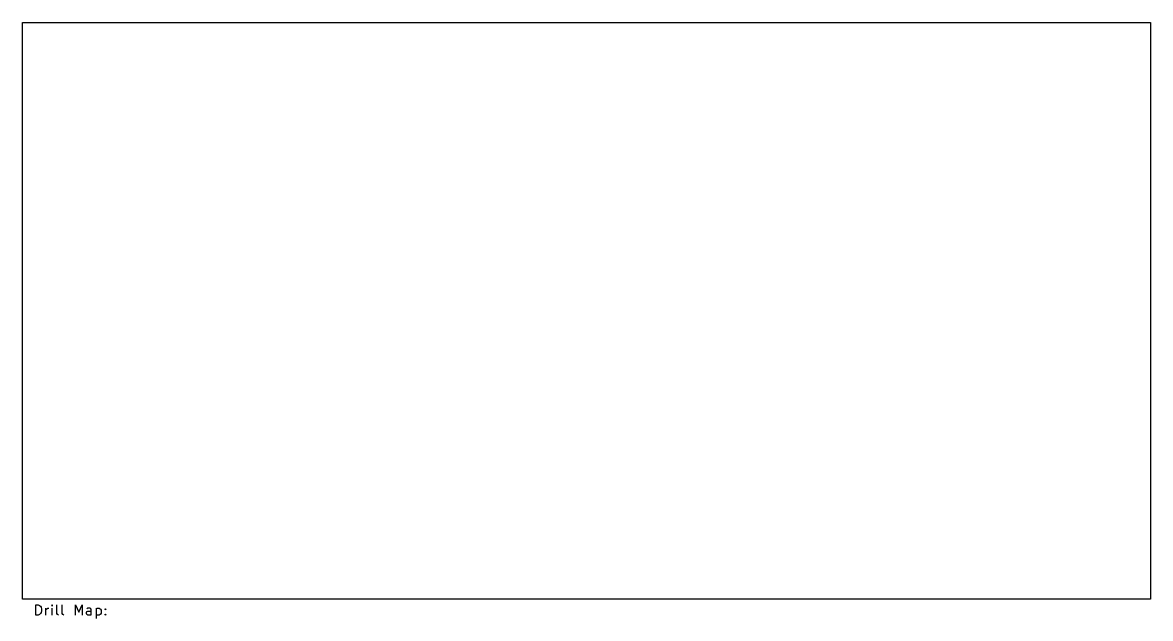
# Model space of a CAD drawing. Extents: x 37 to 259, y -154 to -37.
import ezdxf

# ---------------------------------------------------------------- set-up
doc = ezdxf.new("R2010")
doc.units = 0
doc.layers.add('BLACK', color=7, linetype='CONTINUOUS')

msp = doc.modelspace()

# ---------------------------------------------------------------- linework, layer by layer
at = {"layer": 'BLACK', "linetype": 'CONTINUOUS'}
for p, q in [((37.4, -37), (259.4, -37)), ((37.4, -150.39), (37.4, -37)), ((259.4, -37), (259.4, -150.39)), ((259.4, -150.39), (37.4, -150.39)), ((39.982768, -153.529838), (39.982768, -151.529838)), ((39.982768, -151.529838), (40.458958, -151.529838)), ((40.458958, -151.529838), (40.744673, -151.625076)), ((40.744673, -151.625076), (40.935149, -151.815552)), ((40.935149, -151.815552), (41.030387, -152.006028)), ((41.030387, -153.053647), (40.935149, -153.244123)), ((41.030387, -152.006028), (41.125625, -152.38698)), ((41.125625, -152.672695), (41.030387, -153.053647)), ((41.125625, -152.38698), (41.125625, -152.672695)), ((41.982768, -153.529838), (41.982768, -152.196504)), ((41.982768, -152.577457), (42.078006, -152.38698)), ((42.078006, -152.38698), (42.173244, -152.291742)), ((42.173244, -152.291742), (42.36372, -152.196504)), ((42.36372, -152.196504), (42.554197, -152.196504)), ((43.220863, -151.529838), (43.125625, -151.625076)), ((43.125625, -151.625076), (43.220863, -151.720314)), ((43.316101, -151.625076), (43.220863, -151.529838)), ((43.220863, -151.529838), (43.220863, -151.720314)), ((43.220863, -151.720314), (43.316101, -151.625076)), ((43.220863, -153.529838), (43.220863, -152.196504)), ((44.173244, -153.244123), (44.173244, -151.529838)), ((45.220863, -153.244123), (45.220863, -151.529838)), ((47.792292, -153.529838), (47.792292, -151.529838)), ((47.792292, -151.529838), (48.458959, -152.958409)), ((48.458959, -152.958409), (49.125625, -151.529838)), ((49.125625, -151.529838), (49.125625, -153.529838)), ((49.982768, -153.053647), (50.078006, -152.863171)), ((49.982768, -153.244123), (49.982768, -153.053647)), ((50.268482, -152.196504), (50.078006, -152.291742)), ((50.078006, -152.863171), (50.268482, -152.767933)), ((50.649435, -152.196504), (50.268482, -152.196504)), ((50.268482, -152.767933), (50.744673, -152.767933)), ((50.839911, -152.291742), (50.649435, -152.196504)), ((50.744673, -152.767933), (50.935149, -152.672695)), ((50.935149, -152.482219), (50.839911, -152.291742)), ((50.935149, -153.529838), (50.935149, -152.482219)), ((51.88753, -152.196504), (51.88753, -154.196504)), ((51.88753, -152.291742), (52.078006, -152.196504)), ((52.078006, -152.196504), (52.458959, -152.196504)), ((52.458959, -152.196504), (52.649435, -152.291742)), ((52.649435, -152.291742), (52.744673, -152.38698)), ((52.744673, -152.38698), (52.839911, -152.577457)), ((52.839911, -153.148885), (52.744673, -153.339361)), ((52.839911, -152.577457), (52.839911, -153.148885)), ((53.601816, -152.38698), (53.697054, -152.291742)), ((53.697054, -152.482219), (53.601816, -152.38698)), ((53.697054, -152.291742), (53.792292, -152.38698)), ((53.697054, -152.291742), (53.697054, -152.482219)), ((53.792292, -152.38698), (53.697054, -152.482219)), ((40.458958, -153.529838), (39.982768, -153.529838)), ((40.744673, -153.4346), (40.458958, -153.529838)), ((40.935149, -153.244123), (40.744673, -153.4346)), ((44.268482, -153.4346), (44.173244, -153.244123)), ((44.458958, -153.529838), (44.268482, -153.4346)), ((45.316101, -153.4346), (45.220863, -153.244123)), ((45.506577, -153.529838), (45.316101, -153.4346)), ((50.078006, -153.4346), (49.982768, -153.244123)), ((50.268482, -153.529838), (50.078006, -153.4346)), ((50.744673, -153.529838), (50.268482, -153.529838)), ((50.935149, -153.4346), (50.744673, -153.529838)), ((52.078006, -153.529838), (51.88753, -153.4346)), ((52.458959, -153.529838), (52.078006, -153.529838)), ((52.649435, -153.4346), (52.458959, -153.529838)), ((52.744673, -153.339361), (52.649435, -153.4346)), ((53.601816, -153.4346), (53.697054, -153.339361)), ((53.697054, -153.529838), (53.601816, -153.4346)), ((53.697054, -153.339361), (53.792292, -153.4346)), ((53.697054, -153.339361), (53.697054, -153.529838)), ((53.792292, -153.4346), (53.697054, -153.529838))]:
    msp.add_line(p, q, dxfattribs=at)

doc.saveas('drawing.dxf')
